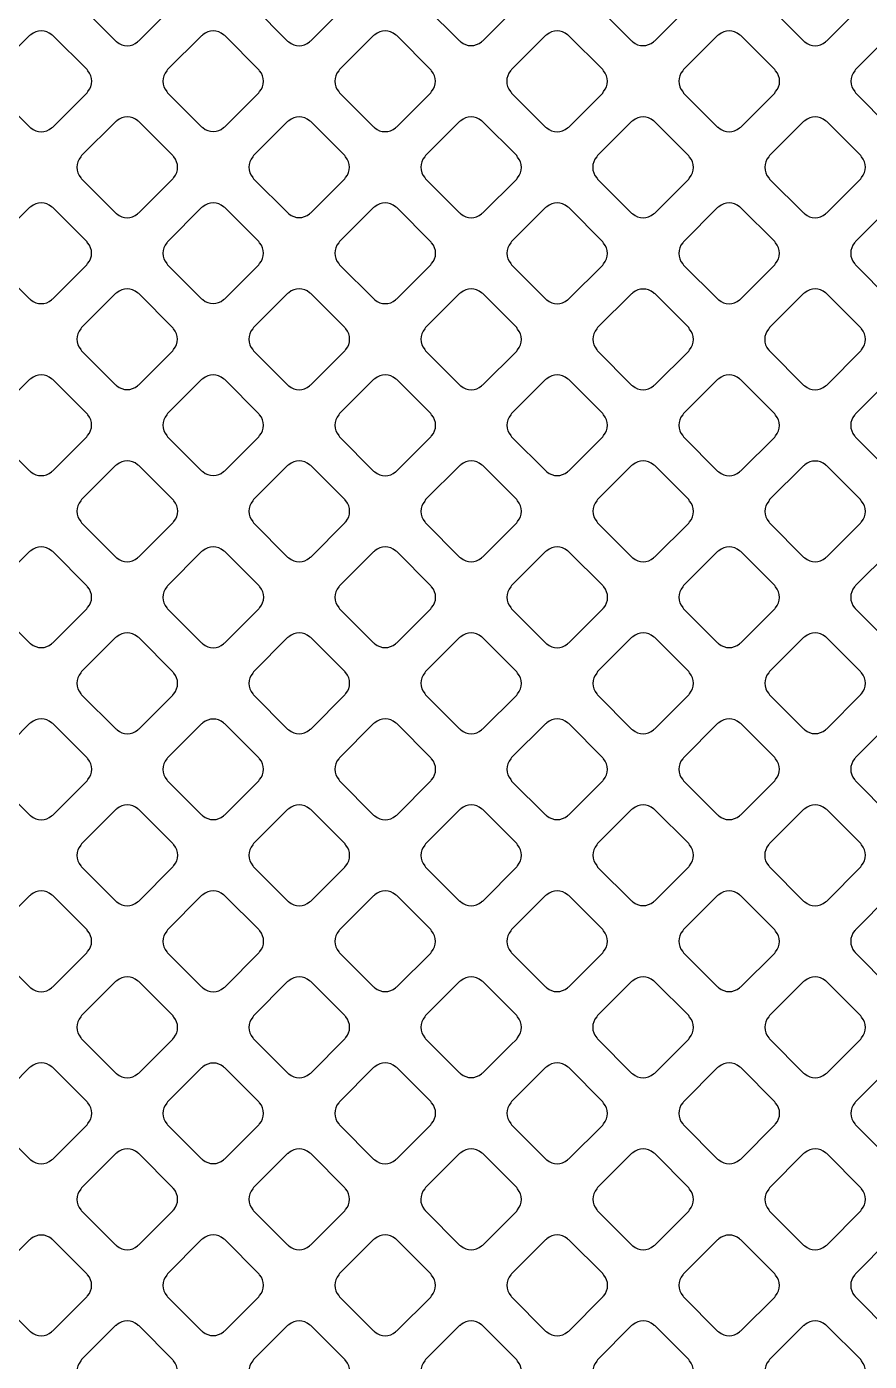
# Model space of a CAD drawing. Header units: millimetres. Extents: x 3440 to 3572, y 2 to 96.
# Drawn here: x 3527.964 to 3529.02, y 64.397 to 66.069 of the extents above; entities that cross this region are included whole.
import ezdxf

# ---------------------------------------------------------------- set-up
doc = ezdxf.new("R2010")
doc.units = ezdxf.units.MM
doc.header["$LTSCALE"] = 23.1
doc.layers.add('gbr-dxf', color=7, linetype='CONTINUOUS')

msp = doc.modelspace()

# ---------------------------------------------------------------- linework, layer by layer
at = {"layer": 'gbr-dxf', "linetype": 'Continuous'}
for points in [[(3528.0318, 66.0959, -0.087314), (3528.0327, 66.0945), (3528.0757, 66.0515, -0.083121), (3528.0771, 66.0506, 0.379731), (3528.103, 66.0506, -0.096265), (3528.1047, 66.0516), (3528.1473, 66.0942, -0.095916), (3528.1482, 66.0959, 0.379731), (3528.1482, 66.1218, -0.087549), (3528.1473, 66.1233), (3528.1045, 66.1661, -0.091913), (3528.103, 66.1671, 0.379731), (3528.077, 66.1671, -0.09572), (3528.0753, 66.1661), (3528.0328, 66.1235, -0.096266), (3528.0318, 66.1219, 0.379731)], [(3528.2473, 66.0958, -0.091581), (3528.2483, 66.0943), (3528.291, 66.0515, -0.08752), (3528.2925, 66.0506, 0.379293), (3528.3184, 66.0506, -0.096119), (3528.3201, 66.0516), (3528.3627, 66.0942, -0.096023), (3528.3636, 66.0959, 0.379289), (3528.3637, 66.1218, -0.087248), (3528.3628, 66.1233), (3528.32, 66.166, -0.09197), (3528.3185, 66.167, 0.379293), (3528.2925, 66.1669, -0.096265), (3528.2909, 66.166), (3528.2907, 66.1658), (3528.2483, 66.1234, -0.096314), (3528.2473, 66.1218, 0.379703)], [(3528.4628, 66.0958, -0.099812), (3528.4638, 66.0941), (3528.5062, 66.0516, -0.095628), (3528.5079, 66.0507, 0.379731), (3528.5338, 66.0507, -0.096265), (3528.5355, 66.0516), (3528.5781, 66.0943, -0.095916), (3528.5791, 66.0959, 0.379731), (3528.5791, 66.1219, -0.096265), (3528.5781, 66.1235), (3528.5354, 66.1662, -0.083056), (3528.534, 66.1671, 0.379731), (3528.508, 66.1671, -0.09572), (3528.5064, 66.1661), (3528.4637, 66.1234, -0.096266), (3528.4628, 66.1218, 0.379731)], [(3528.6783, 66.096, -0.105621), (3528.6793, 66.0942), (3528.7218, 66.0516, -0.099711), (3528.7235, 66.0506, 0.379293), (3528.7495, 66.0507, -0.095956), (3528.7511, 66.0516), (3528.7938, 66.0943, -0.096214), (3528.7947, 66.0959, 0.379672), (3528.7948, 66.1219, -0.107598), (3528.7937, 66.1237), (3528.7512, 66.1663, -0.095602), (3528.7495, 66.1672, 0.379293), (3528.7236, 66.1672, -0.095956), (3528.7219, 66.1662), (3528.6793, 66.1236, -0.096128), (3528.6783, 66.1219, 0.379506)], [(3528.8939, 66.096, -0.089489), (3528.8948, 66.0945), (3528.9377, 66.0515, -0.085481), (3528.9392, 66.0506, 0.379506), (3528.9651, 66.0506, -0.095973), (3528.9668, 66.0516), (3529.0093, 66.0942, -0.096214), (3529.0103, 66.0959, 0.379672), (3529.0103, 66.1218, -0.091581), (3529.0094, 66.1234), (3528.9666, 66.1661, -0.095602), (3528.965, 66.1671, 0.379293), (3528.9391, 66.1671, -0.095956), (3528.9374, 66.1661), (3528.8949, 66.1235, -0.096128), (3528.8939, 66.1219, 0.379155)], [(3527.924, 66.0141, 0.379293), (3527.924, 65.9881, -0.087314), (3527.9249, 65.9866), (3527.9678, 65.9437, -0.083343), (3527.9692, 65.9428, 0.379672), (3527.9952, 65.9428, -0.096117), (3527.9968, 65.9438), (3528.0396, 65.9865, -0.095796), (3528.0406, 65.9882, 0.379214), (3528.0406, 66.0141, -0.091954), (3528.0396, 66.0157), (3527.9969, 66.0584, -0.096314), (3527.9953, 66.0594, 0.379703), (3527.9693, 66.0594, -0.095612), (3527.9677, 66.0584), (3527.925, 66.0157, -0.095796)], [(3528.1396, 65.9881, -0.082787), (3528.1405, 65.9867), (3528.1832, 65.944, -0.095602), (3528.1849, 65.943, 0.379214), (3528.2108, 65.943, -0.096625), (3528.2124, 65.944), (3528.2549, 65.9865, -0.095916), (3528.2559, 65.9881, 0.379289), (3528.2559, 66.0141, -0.092061), (3528.255, 66.0156), (3528.2124, 66.0583, -0.095796), (3528.2107, 66.0592, 0.379293), (3528.1848, 66.0592, -0.096119), (3528.1831, 66.0582), (3528.1406, 66.0157, -0.095819), (3528.1396, 66.0141, 0.379289)], [(3528.355, 65.9881, -0.091558), (3528.356, 65.9865), (3528.3987, 65.9439, -0.087515), (3528.4001, 65.9429, 0.379731), (3528.4261, 65.9429, -0.096265), (3528.4278, 65.9439), (3528.4704, 65.9865, -0.095916), (3528.4713, 65.9882, 0.379731), (3528.4713, 66.0141, -0.087549), (3528.4704, 66.0156), (3528.4277, 66.0583, -0.091913), (3528.4262, 66.0592, 0.379731), (3528.4002, 66.0592, -0.09572), (3528.3986, 66.0583), (3528.356, 66.0157, -0.096266), (3528.355, 66.0141, 0.379731)], [(3528.5704, 65.9882, -0.099645), (3528.5714, 65.9864), (3528.6141, 65.9438, -0.095602), (3528.6157, 65.9428, 0.379293), (3528.6417, 65.9428, -0.095956), (3528.6433, 65.9438), (3528.6859, 65.9864, -0.096111), (3528.6869, 65.9881, 0.379229), (3528.6869, 66.014, -0.095866), (3528.686, 66.0157), (3528.6431, 66.0585, -0.083), (3528.6417, 66.0594, 0.37925), (3528.6157, 66.0594, -0.096625), (3528.6141, 66.0584), (3528.5714, 66.0157, -0.096214), (3528.5705, 66.0141, 0.379672)], [(3528.7861, 65.9882, -0.103621), (3528.7871, 65.9864), (3528.8296, 65.9438, -0.099711), (3528.8314, 65.9428, 0.379293), (3528.8573, 65.9428, -0.095956), (3528.859, 65.9438), (3528.9016, 65.9864, -0.096023), (3528.9026, 65.9881, 0.379672), (3528.9026, 66.014, -0.107475), (3528.9015, 66.0159), (3528.859, 66.0584, -0.095602), (3528.8573, 66.0594, 0.379214), (3528.8314, 66.0594, -0.096625), (3528.8297, 66.0584), (3528.7871, 66.0157, -0.096214), (3528.7861, 66.0141, 0.379672)], [(3529.0017, 65.9881, -0.087748), (3529.0026, 65.9866), (3529.0454, 65.9438, -0.083651), (3529.0468, 65.9429, 0.379229), (3529.0728, 65.9429, -0.095866), (3529.0744, 65.9439), (3529.1171, 65.9865, -0.095585), (3529.118, 65.9882, 0.379324), (3529.118, 66.0141, -0.091581), (3529.1171, 66.0157), (3529.0745, 66.0583, -0.095602), (3529.0728, 66.0593, 0.379293), (3529.0469, 66.0592, -0.096265), (3529.0452, 66.0583), (3529.0027, 66.0157, -0.095916), (3529.0017, 66.0141, 0.379731)], [(3528.0318, 65.8803, -0.087254), (3528.0327, 65.8788), (3528.0756, 65.836, -0.082483), (3528.077, 65.8351, 0.378906), (3528.1029, 65.8351, -0.095506), (3528.1045, 65.8361), (3528.1473, 65.8788, -0.095602), (3528.1483, 65.8805, 0.379293), (3528.1482, 65.9064, -0.091954), (3528.1473, 65.908), (3528.1047, 65.9506, -0.096266), (3528.1031, 65.9515, 0.379731), (3528.0771, 65.9515, -0.09572), (3528.0755, 65.9506), (3528.0328, 65.9079, -0.096023), (3528.0318, 65.9063, 0.379672)], [(3528.2473, 65.8804, -0.087343), (3528.2482, 65.879), (3528.2911, 65.8361, -0.082648), (3528.2925, 65.8352, 0.378943), (3528.3184, 65.8352, -0.095866), (3528.32, 65.8362), (3528.3627, 65.8788, -0.095602), (3528.3637, 65.8805, 0.379293), (3528.3636, 65.9064, -0.087748), (3528.3627, 65.9079), (3528.32, 65.9506, -0.091964), (3528.3185, 65.9515, 0.379731), (3528.2925, 65.9515, -0.096265), (3528.2909, 65.9506), (3528.2483, 65.908, -0.096314), (3528.2473, 65.9064, 0.379703)], [(3528.4628, 65.8804, -0.09572), (3528.4637, 65.8788), (3528.5064, 65.8361, -0.092072), (3528.508, 65.8351, 0.379289), (3528.534, 65.8351, -0.095506), (3528.5356, 65.8361), (3528.5781, 65.8786, -0.095796), (3528.5791, 65.8803, 0.378943), (3528.5791, 65.9062, -0.099971), (3528.5781, 65.9079), (3528.5354, 65.9507, -0.087645), (3528.5339, 65.9516, 0.379293), (3528.5079, 65.9516, -0.095956), (3528.5063, 65.9506), (3528.4637, 65.908, -0.096266), (3528.4628, 65.9064, 0.379731)], [(3528.6783, 65.8803, -0.099645), (3528.6793, 65.8786), (3528.7219, 65.836, -0.095535), (3528.7235, 65.835, 0.379214), (3528.7495, 65.835, -0.095956), (3528.7511, 65.836), (3528.7938, 65.8786, -0.095819), (3528.7947, 65.8803, 0.379289), (3528.7948, 65.9062, -0.095866), (3528.7938, 65.9078), (3528.7509, 65.9507, -0.083), (3528.7495, 65.9516, 0.379293), (3528.7236, 65.9516, -0.096625), (3528.7219, 65.9506), (3528.6793, 65.9079, -0.096121), (3528.6783, 65.9063, 0.379672)], [(3528.8939, 65.8803, -0.099645), (3528.8949, 65.8786), (3528.9374, 65.8361, -0.095602), (3528.939, 65.8351, 0.379293), (3528.965, 65.8351, -0.096265), (3528.9666, 65.8361), (3529.0093, 65.8788, -0.096314), (3529.0103, 65.8805, 0.379672), (3529.0103, 65.9064, -0.096157), (3529.0094, 65.9081), (3528.9669, 65.9506, -0.099849), (3528.9651, 65.9516, 0.379293), (3528.9392, 65.9515, -0.096625), (3528.9375, 65.9506), (3528.8949, 65.9079, -0.096121), (3528.8939, 65.9063, 0.379672)], [(3527.9241, 65.7726, -0.095649), (3527.9251, 65.771), (3527.9677, 65.7284, -0.091913), (3527.9692, 65.7274, 0.379731), (3527.9952, 65.7274, -0.09572), (3527.9969, 65.7284), (3528.0395, 65.771, -0.095602), (3528.0404, 65.7727, 0.378906), (3528.0404, 65.7986, -0.082704), (3528.0396, 65.8), (3527.9967, 65.8428, -0.08752), (3527.9952, 65.8437, 0.378815), (3527.9693, 65.8437, -0.095506), (3527.9677, 65.8428), (3527.9251, 65.8002, -0.095296), (3527.9241, 65.7985, 0.379239)], [(3528.1395, 65.7726, -0.082704), (3528.1403, 65.7712), (3528.1831, 65.7284, -0.095602), (3528.1847, 65.7275, 0.379293), (3528.2107, 65.7275, -0.096265), (3528.2123, 65.7285), (3528.2549, 65.7711, -0.095916), (3528.2559, 65.7727, 0.379731), (3528.2559, 65.7987, -0.096265), (3528.2549, 65.8004), (3528.2125, 65.8428, -0.100335), (3528.2108, 65.8438, 0.379672), (3528.1848, 65.8438, -0.095612), (3528.1832, 65.8429), (3528.1404, 65.8001, -0.095602), (3528.1395, 65.7985, 0.378906)], [(3528.355, 65.7727, -0.087314), (3528.3559, 65.7712), (3528.3989, 65.7283, -0.083056), (3528.4003, 65.7274, 0.379731), (3528.4263, 65.7274, -0.09572), (3528.4279, 65.7284), (3528.4705, 65.771, -0.096266), (3528.4715, 65.7726, 0.379731), (3528.4715, 65.7986, -0.087314), (3528.4706, 65.8001), (3528.4277, 65.8429, -0.091913), (3528.4262, 65.8439, 0.379731), (3528.4002, 65.8439, -0.09572), (3528.3986, 65.8429), (3528.356, 65.8003, -0.096266), (3528.355, 65.7987, 0.379731)], [(3528.5706, 65.7986, 0.379214), (3528.5706, 65.7726, -0.096625), (3528.5716, 65.771), (3528.6143, 65.7283, -0.091913), (3528.6158, 65.7273, 0.379731), (3528.6418, 65.7273, -0.09572), (3528.6434, 65.7283), (3528.6859, 65.7708, -0.096332), (3528.6869, 65.7724, 0.379321), (3528.6869, 65.7984, -0.099643), (3528.6859, 65.8001), (3528.6432, 65.8429, -0.087645), (3528.6417, 65.8438, 0.378815), (3528.6158, 65.8438, -0.095866), (3528.6141, 65.8428), (3528.5715, 65.8002, -0.095602)], [(3528.7861, 65.7725, -0.099713), (3528.7871, 65.7708), (3528.8296, 65.7283, -0.095535), (3528.8312, 65.7273, 0.379293), (3528.8572, 65.7273, -0.096625), (3528.8588, 65.7283), (3528.9014, 65.7709, -0.096111), (3528.9024, 65.7726, 0.379289), (3528.9024, 65.7985, -0.095866), (3528.9015, 65.8002), (3528.8587, 65.8429, -0.083), (3528.8573, 65.8438, 0.379293), (3528.8314, 65.8437, -0.096625), (3528.8297, 65.8428), (3528.7871, 65.8001, -0.096314), (3528.7861, 65.7985, 0.379672)], [(3529.0016, 65.7726, -0.099645), (3529.0026, 65.7709), (3529.0452, 65.7282, -0.095602), (3529.0469, 65.7273, 0.379293), (3529.0728, 65.7273, -0.095956), (3529.0744, 65.7283), (3529.1172, 65.771, -0.096314), (3529.1181, 65.7726, 0.379703), (3529.1182, 65.7986, -0.095612), (3529.1172, 65.8002), (3529.0745, 65.8429, -0.099849), (3529.0728, 65.8439, 0.379293), (3529.0469, 65.8439, -0.09572), (3529.0452, 65.8429), (3529.0026, 65.8002, -0.096214), (3529.0016, 65.7986, 0.379672)], [(3528.0318, 65.6649, -0.095866), (3528.0328, 65.6633), (3528.0754, 65.6206, -0.091364), (3528.077, 65.6197, 0.379214), (3528.1029, 65.6197, -0.096625), (3528.1046, 65.6207), (3528.1471, 65.6633, -0.096121), (3528.1481, 65.6649, 0.379672), (3528.1481, 65.6909, -0.083163), (3528.1473, 65.6923), (3528.1044, 65.7351, -0.087175), (3528.1029, 65.736, 0.379293), (3528.077, 65.736, -0.095956), (3528.0753, 65.7351), (3528.0328, 65.6925, -0.096128), (3528.0318, 65.6909, 0.379289)], [(3528.2472, 65.6649, -0.087248), (3528.2481, 65.6634), (3528.2911, 65.6205, -0.082483), (3528.2925, 65.6196, 0.379293), (3528.3184, 65.6196, -0.095956), (3528.3201, 65.6206), (3528.3628, 65.6633, -0.095916), (3528.3638, 65.6649, 0.379731), (3528.3638, 65.6909, -0.091745), (3528.3628, 65.6925), (3528.3201, 65.7352, -0.096111), (3528.3185, 65.7362, 0.379321), (3528.2925, 65.7362, -0.095506), (3528.2909, 65.7352), (3528.2482, 65.6925, -0.095796), (3528.2472, 65.6908, 0.378815)], [(3528.4629, 65.6909, 0.379293), (3528.4629, 65.6649, -0.091558), (3528.4638, 65.6634), (3528.5066, 65.6205, -0.087638), (3528.5081, 65.6196, 0.379289), (3528.5341, 65.6196, -0.095506), (3528.5357, 65.6206), (3528.5783, 65.6631, -0.095602), (3528.5792, 65.6648, 0.379293), (3528.5792, 65.6907, -0.099964), (3528.5782, 65.6924), (3528.5355, 65.7351, -0.087978), (3528.534, 65.7361, 0.379672), (3528.5081, 65.7361, -0.095612), (3528.5064, 65.7351), (3528.4638, 65.6925, -0.095796)], [(3528.6784, 65.6648, -0.096157), (3528.6794, 65.6632), (3528.722, 65.6205, -0.09197), (3528.7235, 65.6196, 0.379293), (3528.7495, 65.6196, -0.096625), (3528.7511, 65.6206), (3528.7936, 65.6631, -0.096111), (3528.7946, 65.6647, 0.379289), (3528.7946, 65.6907, -0.099643), (3528.7936, 65.6924), (3528.751, 65.735, -0.08752), (3528.7495, 65.7359, 0.379293), (3528.7236, 65.7359, -0.096625), (3528.7219, 65.7349), (3528.6794, 65.6924, -0.096314), (3528.6784, 65.6908, 0.379672)], [(3528.8937, 65.6648, -0.095649), (3528.8947, 65.6632), (3528.9375, 65.6204, -0.091364), (3528.939, 65.6195, 0.379293), (3528.965, 65.6195, -0.096265), (3528.9666, 65.6204), (3529.0093, 65.6632, -0.096111), (3529.0103, 65.6648, 0.379289), (3529.0103, 65.6908, -0.082787), (3529.0095, 65.6922), (3528.9665, 65.7351, -0.08752), (3528.965, 65.736, 0.379293), (3528.9391, 65.736, -0.096119), (3528.9374, 65.7351), (3528.8947, 65.6924, -0.096214), (3528.8938, 65.6907, 0.379703)], [(3527.924, 65.5571, -0.094605), (3527.925, 65.5555), (3527.9677, 65.5128, -0.087175), (3527.9691, 65.5119, 0.379293), (3527.9951, 65.5119, -0.095956), (3527.9967, 65.5129), (3528.0394, 65.5556, -0.096214), (3528.0404, 65.5573, 0.379672), (3528.0405, 65.5832, -0.082792), (3528.0396, 65.5846), (3527.9967, 65.6274, -0.08752), (3527.9952, 65.6284, 0.379293), (3527.9693, 65.6283, -0.09572), (3527.9677, 65.6274), (3527.925, 65.5847, -0.096227), (3527.924, 65.583, 0.379415)], [(3528.1395, 65.5572, -0.09148), (3528.1404, 65.5556), (3528.1831, 65.513, -0.103498), (3528.1849, 65.512, 0.379293), (3528.2108, 65.512, -0.095956), (3528.2124, 65.513), (3528.2549, 65.5555, -0.096214), (3528.2559, 65.5571, 0.379672), (3528.2559, 65.583, -0.087613), (3528.255, 65.5845), (3528.2122, 65.6274, -0.091578), (3528.2106, 65.6283, 0.379293), (3528.1847, 65.6283, -0.095956), (3528.183, 65.6273), (3528.1405, 65.5848, -0.096332), (3528.1395, 65.5831, 0.379289)], [(3528.3551, 65.5571, -0.091685), (3528.356, 65.5555), (3528.3988, 65.5127, -0.087516), (3528.4003, 65.5118, 0.379731), (3528.4263, 65.5118, -0.09572), (3528.4279, 65.5128), (3528.4705, 65.5554, -0.095628), (3528.4715, 65.557, 0.379731), (3528.4715, 65.583, -0.104215), (3528.4705, 65.5848), (3528.4279, 65.6274, -0.091964), (3528.4263, 65.6284, 0.379731), (3528.4004, 65.6284, -0.096265), (3528.3987, 65.6274), (3528.356, 65.5847, -0.095916), (3528.3551, 65.5831, 0.379731)], [(3528.5707, 65.5571, -0.091581), (3528.5716, 65.5556), (3528.6144, 65.5128, -0.086956), (3528.6158, 65.5119, 0.378943), (3528.6418, 65.5119, -0.095866), (3528.6434, 65.5129), (3528.686, 65.5554, -0.095796), (3528.6869, 65.5571, 0.378894), (3528.6869, 65.583, -0.099534), (3528.6859, 65.5847), (3528.6433, 65.6273, -0.086956), (3528.6418, 65.6283, 0.379214), (3528.6159, 65.6282, -0.096625), (3528.6142, 65.6273), (3528.5717, 65.5847, -0.096121), (3528.5707, 65.5831, 0.379672)], [(3528.7861, 65.5571, -0.096157), (3528.7871, 65.5555), (3528.8298, 65.5127, -0.091364), (3528.8314, 65.5118, 0.379214), (3528.8573, 65.5118, -0.096625), (3528.859, 65.5128), (3528.9015, 65.5553, -0.095916), (3528.9024, 65.5569, 0.379289), (3528.9024, 65.5829, -0.099971), (3528.9014, 65.5846), (3528.8587, 65.6273, -0.08752), (3528.8572, 65.6283, 0.379214), (3528.8313, 65.6282, -0.095956), (3528.8296, 65.6273), (3528.7871, 65.5847, -0.096023), (3528.7861, 65.5831, 0.379672)], [(3529.0016, 65.557, -0.095506), (3529.0025, 65.5553), (3529.0452, 65.5127, -0.091205), (3529.0467, 65.5118, 0.379214), (3529.0727, 65.5118, -0.095956), (3529.0743, 65.5128), (3529.117, 65.5555, -0.096023), (3529.118, 65.5571, 0.379672), (3529.118, 65.5831, -0.082876), (3529.1172, 65.5845), (3529.0743, 65.6273, -0.08752), (3529.0728, 65.6282, 0.37925), (3529.0469, 65.6282, -0.096625), (3529.0452, 65.6272), (3529.0026, 65.5846, -0.096332), (3529.0016, 65.5829, 0.379289)], [(3528.0317, 65.4494, -0.094068), (3528.0327, 65.4478), (3528.0755, 65.405, -0.086956), (3528.077, 65.4041, 0.379293), (3528.1029, 65.4041, -0.095956), (3528.1045, 65.4051), (3528.1473, 65.4478, -0.096214), (3528.1483, 65.4494, 0.379672), (3528.1483, 65.4754, -0.082792), (3528.1474, 65.4768), (3528.1044, 65.5198, -0.086956), (3528.1029, 65.5207, 0.379293), (3528.077, 65.5206, -0.095956), (3528.0753, 65.5197), (3528.0327, 65.477, -0.096128), (3528.0317, 65.4753, 0.379506)], [(3528.2473, 65.4494, -0.095506), (3528.2483, 65.4478), (3528.291, 65.405, -0.09197), (3528.2926, 65.4041, 0.378943), (3528.3185, 65.4041, -0.095506), (3528.3202, 65.405), (3528.3628, 65.4477, -0.095535), (3528.3638, 65.4493, 0.379214), (3528.3638, 65.4753, -0.083792), (3528.3629, 65.4767), (3528.32, 65.5196, -0.087638), (3528.3185, 65.5205, 0.379731), (3528.2925, 65.5205, -0.096265), (3528.2909, 65.5195), (3528.2483, 65.477, -0.096111), (3528.2473, 65.4753, 0.379321)], [(3528.4629, 65.4752, 0.379293), (3528.4629, 65.4493, -0.091956), (3528.4638, 65.4477), (3528.5065, 65.405, -0.087516), (3528.508, 65.4041, 0.379289), (3528.534, 65.4041, -0.095866), (3528.5356, 65.4051), (3528.5783, 65.4477, -0.095796), (3528.5792, 65.4494, 0.379293), (3528.5792, 65.4753, -0.104392), (3528.5782, 65.4771), (3528.5357, 65.5196, -0.09246), (3528.5341, 65.5205, 0.379672), (3528.5082, 65.5206, -0.096157), (3528.5066, 65.5196), (3528.4638, 65.4769, -0.095796)], [(3528.6784, 65.4494, -0.091558), (3528.6794, 65.4478), (3528.7222, 65.405, -0.087857), (3528.7236, 65.4041, 0.379672), (3528.7496, 65.4041, -0.096157), (3528.7512, 65.4051), (3528.7938, 65.4476, -0.095602), (3528.7948, 65.4492, 0.378906), (3528.7948, 65.4752, -0.099534), (3528.7938, 65.4769), (3528.751, 65.5196, -0.086956), (3528.7495, 65.5206, 0.379293), (3528.7236, 65.5205, -0.095956), (3528.7219, 65.5196), (3528.6794, 65.477, -0.096266), (3528.6784, 65.4754, 0.379731)], [(3528.8939, 65.4493, -0.095506), (3528.8949, 65.4477), (3528.9375, 65.405, -0.09197), (3528.9391, 65.4041, 0.379293), (3528.965, 65.4041, -0.09572), (3528.9666, 65.4051), (3529.0091, 65.4476, -0.096214), (3529.0101, 65.4492, 0.379703), (3529.0101, 65.4752, -0.100154), (3529.0091, 65.4769), (3528.9665, 65.5195, -0.087645), (3528.965, 65.5204, 0.379293), (3528.9391, 65.5204, -0.095956), (3528.9374, 65.5194), (3528.8949, 65.4769, -0.096332), (3528.8939, 65.4752, 0.379289)], [(3527.924, 65.3417, -0.087248), (3527.9249, 65.3402), (3527.9679, 65.2972, -0.082483), (3527.9693, 65.2964, 0.379293), (3527.9952, 65.2964, -0.095956), (3527.9969, 65.2974), (3528.0394, 65.34, -0.096332), (3528.0404, 65.3416, 0.379289), (3528.0404, 65.3676, -0.087248), (3528.0395, 65.369), (3527.9967, 65.4119, -0.091364), (3527.9951, 65.4128, 0.379293), (3527.9692, 65.4128, -0.095956), (3527.9675, 65.4118), (3527.925, 65.3693, -0.096332), (3527.924, 65.3676, 0.379289)], [(3528.1395, 65.3415, -0.087343), (3528.1404, 65.3401), (3528.1831, 65.2973, -0.099711), (3528.1849, 65.2963, 0.379293), (3528.2108, 65.2963, -0.095956), (3528.2124, 65.2973), (3528.2551, 65.3399, -0.096214), (3528.256, 65.3416, 0.379672), (3528.2561, 65.3675, -0.087343), (3528.2552, 65.369), (3528.2123, 65.4119, -0.091364), (3528.2107, 65.4128, 0.379293), (3528.1848, 65.4128, -0.095956), (3528.1831, 65.4118), (3528.1405, 65.3691, -0.096214), (3528.1395, 65.3675, 0.379672)], [(3528.3551, 65.3416, -0.095866), (3528.3561, 65.3399), (3528.3987, 65.2973, -0.09197), (3528.4003, 65.2964, 0.379293), (3528.4262, 65.2964, -0.096625), (3528.4279, 65.2974), (3528.4705, 65.34, -0.095916), (3528.4715, 65.3416, 0.379731), (3528.4715, 65.3676, -0.083235), (3528.4706, 65.369), (3528.4278, 65.4118, -0.088202), (3528.4263, 65.4127, 0.379289), (3528.4003, 65.4127, -0.095866), (3528.3987, 65.4117), (3528.3561, 65.3691, -0.095796), (3528.3551, 65.3675, 0.378906)], [(3528.5706, 65.3416, -0.09572), (3528.5716, 65.34), (3528.6143, 65.2973, -0.091437), (3528.6158, 65.2963, 0.379731), (3528.6418, 65.2963, -0.096265), (3528.6435, 65.2973), (3528.6861, 65.3399, -0.095916), (3528.6871, 65.3415, 0.379731), (3528.6871, 65.3675, -0.100266), (3528.6861, 65.3692), (3528.6436, 65.4117, -0.103868), (3528.6418, 65.4128, 0.379731), (3528.6158, 65.4128, -0.095756), (3528.6142, 65.4118), (3528.5716, 65.3692, -0.096266), (3528.5706, 65.3676, 0.379731)], [(3528.7862, 65.3675, 0.379293), (3528.7862, 65.3416, -0.091954), (3528.7872, 65.34), (3528.8299, 65.2973, -0.087638), (3528.8313, 65.2964, 0.379289), (3528.8573, 65.2964, -0.095506), (3528.8589, 65.2974), (3528.9015, 65.3399, -0.095602), (3528.9024, 65.3415, 0.379293), (3528.9024, 65.3675, -0.099964), (3528.9014, 65.3692), (3528.8588, 65.4118, -0.087638), (3528.8574, 65.4127, 0.379289), (3528.8314, 65.4127, -0.095506), (3528.8298, 65.4118), (3528.7872, 65.3692, -0.095602)], [(3529.0016, 65.3415, -0.091745), (3529.0025, 65.34), (3529.0452, 65.2973, -0.087638), (3529.0467, 65.2964, 0.379731), (3529.0727, 65.2964, -0.096265), (3529.0743, 65.2974), (3529.1169, 65.34, -0.095916), (3529.1179, 65.3416, 0.379731), (3529.1179, 65.3676, -0.087748), (3529.117, 65.3691), (3529.0743, 65.4117, -0.091964), (3529.0727, 65.4127, 0.379731), (3529.0468, 65.4127, -0.096265), (3529.0451, 65.4117), (3529.0026, 65.3692, -0.095916), (3529.0016, 65.3675, 0.379731)], [(3528.0318, 65.2338, -0.082704), (3528.0326, 65.2325), (3528.0755, 65.1896, -0.095535), (3528.0772, 65.1886, 0.379214), (3528.1031, 65.1886, -0.095956), (3528.1048, 65.1896), (3528.1472, 65.2321, -0.096266), (3528.1482, 65.2338, 0.379289), (3528.1482, 65.2597, -0.091476), (3528.1473, 65.2613), (3528.1045, 65.304, -0.095602), (3528.1029, 65.305, 0.379214), (3528.077, 65.305, -0.096625), (3528.0753, 65.304), (3528.0328, 65.2614, -0.095916), (3528.0318, 65.2598, 0.379289)], [(3528.2473, 65.2597, 0.37925), (3528.2473, 65.2337, -0.092348), (3528.2483, 65.2322), (3528.291, 65.1895, -0.087638), (3528.2925, 65.1886, 0.379731), (3528.3184, 65.1886, -0.096265), (3528.3201, 65.1895), (3528.3628, 65.2323, -0.096314), (3528.3638, 65.2339, 0.379703), (3528.3638, 65.2599, -0.082792), (3528.3629, 65.2612), (3528.3201, 65.3041, -0.0873), (3528.3186, 65.305, 0.379148), (3528.2927, 65.305, -0.096157), (3528.291, 65.304), (3528.2483, 65.2613, -0.095796)], [(3528.4629, 65.2339, -0.100032), (3528.4639, 65.2322), (3528.5065, 65.1896, -0.095916), (3528.5081, 65.1886, 0.379731), (3528.5341, 65.1886, -0.096265), (3528.5357, 65.1896), (3528.5782, 65.2321, -0.095916), (3528.5792, 65.2337, 0.379731), (3528.5792, 65.2597, -0.096265), (3528.5782, 65.2613), (3528.5354, 65.3041, -0.083076), (3528.534, 65.305, 0.379731), (3528.508, 65.305, -0.09572), (3528.5064, 65.304), (3528.4639, 65.2615, -0.096266), (3528.4629, 65.2599, 0.379731)], [(3528.6784, 65.2338, -0.091558), (3528.6794, 65.2322), (3528.722, 65.1895, -0.087516), (3528.7235, 65.1886, 0.379731), (3528.7495, 65.1886, -0.09572), (3528.7511, 65.1896), (3528.7938, 65.2322, -0.095628), (3528.7947, 65.2338, 0.379731), (3528.7947, 65.2598, -0.104215), (3528.7937, 65.2616), (3528.7512, 65.3041, -0.091964), (3528.7497, 65.305, 0.379731), (3528.7237, 65.305, -0.096265), (3528.7221, 65.304), (3528.6794, 65.2614, -0.096266), (3528.6784, 65.2597, 0.379731)], [(3528.8939, 65.2339, -0.091685), (3528.8949, 65.2323), (3528.9376, 65.1896, -0.086956), (3528.939, 65.1887, 0.379731), (3528.965, 65.1887, -0.096265), (3528.9666, 65.1897), (3529.0091, 65.2322, -0.095916), (3529.0101, 65.2338, 0.379731), (3529.0101, 65.2598, -0.100266), (3529.0091, 65.2615), (3528.9665, 65.3041, -0.087638), (3528.9651, 65.305, 0.379731), (3528.9391, 65.305, -0.096265), (3528.9374, 65.304), (3528.8949, 65.2615, -0.095916), (3528.8939, 65.2599, 0.379731)], [(3527.924, 65.1261, -0.087254), (3527.9249, 65.1246), (3527.9679, 65.0816, -0.083), (3527.9693, 65.0807, 0.379293), (3527.9952, 65.0807, -0.096119), (3527.9969, 65.0817), (3528.0396, 65.1244, -0.096214), (3528.0406, 65.1261, 0.379703), (3528.0406, 65.152, -0.09185), (3528.0396, 65.1536), (3527.9969, 65.1963, -0.095895), (3527.9952, 65.1973, 0.379293), (3527.9693, 65.1973, -0.096265), (3527.9676, 65.1963), (3527.925, 65.1536, -0.096314), (3527.924, 65.152, 0.379672)], [(3528.1396, 65.126, -0.082225), (3528.1405, 65.1246), (3528.1832, 65.0819, -0.095535), (3528.1849, 65.0809, 0.379293), (3528.2108, 65.0809, -0.096625), (3528.2124, 65.0819), (3528.2549, 65.1244, -0.096111), (3528.2559, 65.1261, 0.379289), (3528.2559, 65.152, -0.091476), (3528.255, 65.1536), (3528.2124, 65.1962, -0.095796), (3528.2107, 65.1972, 0.379293), (3528.1848, 65.1971, -0.096625), (3528.1831, 65.1962), (3528.1406, 65.1536, -0.096111), (3528.1396, 65.152, 0.379289)], [(3528.355, 65.152, 0.379293), (3528.3551, 65.1261, -0.095956), (3528.356, 65.1244), (3528.3987, 65.0817, -0.092406), (3528.4003, 65.0808, 0.379672), (3528.4263, 65.0807, -0.095612), (3528.4279, 65.0817), (3528.4706, 65.1244, -0.095602), (3528.4715, 65.126, 0.379293), (3528.4715, 65.152, -0.095956), (3528.4705, 65.1536), (3528.4277, 65.1964, -0.08348), (3528.4263, 65.1973, 0.379672), (3528.4004, 65.1973, -0.095612), (3528.3987, 65.1964), (3528.356, 65.1536, -0.095602)], [(3528.5707, 65.1261, -0.100032), (3528.5717, 65.1243), (3528.6142, 65.0819, -0.096266), (3528.6158, 65.0809, 0.379731), (3528.6418, 65.0809, -0.09572), (3528.6434, 65.0819), (3528.6859, 65.1244, -0.096266), (3528.6869, 65.126, 0.379731), (3528.6869, 65.152, -0.096225), (3528.6859, 65.1536), (3528.6432, 65.1963, -0.083076), (3528.6418, 65.1972, 0.379731), (3528.6159, 65.1972, -0.09572), (3528.6142, 65.1962), (3528.5717, 65.1537, -0.096266), (3528.5707, 65.152, 0.379731)], [(3528.7861, 65.152, 0.379293), (3528.7861, 65.1261, -0.091956), (3528.787, 65.1245), (3528.8297, 65.0818, -0.087516), (3528.8312, 65.0809, 0.379289), (3528.8572, 65.0809, -0.095866), (3528.8588, 65.0818), (3528.9015, 65.1245, -0.095796), (3528.9024, 65.1262, 0.379293), (3528.9024, 65.1521, -0.104392), (3528.9014, 65.1539), (3528.8589, 65.1964, -0.092342), (3528.8574, 65.1973, 0.379506), (3528.8314, 65.1973, -0.098229), (3528.8297, 65.1963), (3528.7871, 65.1536, -0.095796)], [(3529.0016, 65.1521, 0.379293), (3529.0016, 65.1262, -0.087748), (3529.0025, 65.1247), (3529.0454, 65.0817, -0.083056), (3529.0468, 65.0809, 0.379731), (3529.0728, 65.0809, -0.09572), (3529.0744, 65.0818), (3529.117, 65.1244, -0.096214), (3529.118, 65.1261, 0.379672), (3529.118, 65.152, -0.087343), (3529.1171, 65.1535), (3529.0743, 65.1964, -0.091703), (3529.0727, 65.1973, 0.379287), (3529.0468, 65.1973, -0.095612), (3529.0451, 65.1963), (3529.0025, 65.1537, -0.095602)], [(3528.0318, 65.0442, 0.379293), (3528.0318, 65.0182, -0.087784), (3528.0327, 65.0167), (3528.0755, 64.9739, -0.083134), (3528.0769, 64.973, 0.379731), (3528.1029, 64.973, -0.096265), (3528.1045, 64.974), (3528.1473, 65.0167, -0.096314), (3528.1483, 65.0184, 0.379672), (3528.1483, 65.0443, -0.09185), (3528.1473, 65.0459), (3528.1047, 65.0885, -0.095585), (3528.1031, 65.0895, 0.379287), (3528.0771, 65.0895, -0.096157), (3528.0755, 65.0885), (3528.0328, 65.0458, -0.095796)], [(3528.2473, 65.0183, -0.087314), (3528.2483, 65.0169), (3528.2912, 64.9739, -0.08267), (3528.2926, 64.973, 0.379731), (3528.3186, 64.973, -0.096265), (3528.3202, 64.974), (3528.3628, 65.0166, -0.095916), (3528.3638, 65.0183, 0.379731), (3528.3638, 65.0442, -0.087748), (3528.3629, 65.0457), (3528.32, 65.0885, -0.091913), (3528.3185, 65.0895, 0.379731), (3528.2925, 65.0895, -0.09572), (3528.2909, 65.0885), (3528.2483, 65.0459, -0.096266), (3528.2473, 65.0443, 0.379731)], [(3528.4629, 65.0442, 0.379293), (3528.4629, 65.0182, -0.095956), (3528.4639, 65.0166), (3528.5064, 64.974, -0.092072), (3528.508, 64.9731, 0.379289), (3528.534, 64.9731, -0.095506), (3528.5356, 64.974), (3528.5783, 65.0167, -0.095602), (3528.5792, 65.0183, 0.379293), (3528.5792, 65.0443, -0.095956), (3528.5782, 65.0459), (3528.5355, 65.0886, -0.083134), (3528.5341, 65.0895, 0.379289), (3528.5082, 65.0895, -0.095506), (3528.5066, 65.0885), (3528.4638, 65.0458, -0.095602)], [(3528.6784, 65.0184, -0.100266), (3528.6794, 65.0166), (3528.7219, 64.9742, -0.095916), (3528.7235, 64.9732, 0.379731), (3528.7495, 64.9732, -0.096265), (3528.7511, 64.9742), (3528.7797, 65.0027), (3528.7936, 65.0167, -0.096266), (3528.7946, 65.0183, 0.379731), (3528.7946, 65.0443, -0.09572), (3528.7936, 65.0459), (3528.7509, 65.0886, -0.083056), (3528.7495, 65.0895, 0.379731), (3528.7236, 65.0895, -0.09572), (3528.7219, 65.0885), (3528.6794, 65.046, -0.095916), (3528.6784, 65.0443, 0.379731)], [(3528.8937, 65.0184, -0.08701), (3528.8947, 65.0169), (3528.9376, 64.9739, -0.082483), (3528.939, 64.973, 0.378943), (3528.965, 64.973, -0.095866), (3528.9666, 64.974), (3529.0094, 65.0168, -0.095796), (3529.0103, 65.0184, 0.379293), (3529.0103, 65.0444, -0.092348), (3529.0094, 65.0459), (3528.9667, 65.0886, -0.095916), (3528.965, 65.0896, 0.379731), (3528.9391, 65.0896, -0.095756), (3528.9374, 65.0886), (3528.8947, 65.046, -0.096332), (3528.8938, 65.0443, 0.379321)], [(3527.9241, 64.9365, 0.37925), (3527.9241, 64.9105, -0.096625), (3527.9251, 64.9089), (3527.9677, 64.8663, -0.091964), (3527.9692, 64.8653, 0.379731), (3527.9952, 64.8653, -0.096265), (3527.9969, 64.8663), (3528.0395, 64.9089, -0.095916), (3528.0404, 64.9106, 0.379289), (3528.0404, 64.9365, -0.082704), (3528.0396, 64.9379), (3527.9967, 64.9808, -0.0873), (3527.9952, 64.9817, 0.379196), (3527.9693, 64.9817, -0.096157), (3527.9677, 64.9807), (3527.9251, 64.9381, -0.095796)], [(3528.1395, 64.9364, 0.379293), (3528.1395, 64.9105, -0.083235), (3528.1404, 64.9091), (3528.1832, 64.8663, -0.096314), (3528.1848, 64.8653, 0.379672), (3528.2108, 64.8653, -0.096157), (3528.2124, 64.8662), (3528.2551, 64.9089, -0.095796), (3528.2561, 64.9106, 0.379293), (3528.256, 64.9365, -0.096625), (3528.2551, 64.9382), (3528.2125, 64.9807, -0.100698), (3528.2108, 64.9818, 0.379703), (3528.1848, 64.9818, -0.095649), (3528.1832, 64.9808), (3528.1404, 64.9381, -0.095602)], [(3528.3552, 64.9105, -0.091558), (3528.3561, 64.909), (3528.3988, 64.8663, -0.087516), (3528.4003, 64.8654, 0.379731), (3528.4263, 64.8654, -0.09572), (3528.4279, 64.8663), (3528.4704, 64.9088, -0.096266), (3528.4714, 64.9105, 0.379731), (3528.4714, 64.9365, -0.100032), (3528.4704, 64.9382), (3528.4278, 64.9808, -0.087516), (3528.4263, 64.9817, 0.379731), (3528.4004, 64.9817, -0.09572), (3528.3987, 64.9807), (3528.3562, 64.9381, -0.096266), (3528.3552, 64.9365, 0.379731)], [(3528.5706, 64.9105, -0.096265), (3528.5716, 64.9089), (3528.6141, 64.8663, -0.091964), (3528.6157, 64.8654, 0.379731), (3528.6417, 64.8654, -0.096265), (3528.6433, 64.8663), (3528.6859, 64.909, -0.095916), (3528.6869, 64.9106, 0.379731), (3528.6869, 64.9366, -0.096265), (3528.6859, 64.9382), (3528.6432, 64.9809, -0.083134), (3528.6418, 64.9818, 0.379731), (3528.6159, 64.9818, -0.096265), (3528.6142, 64.9808), (3528.5716, 64.9382, -0.095916), (3528.5706, 64.9365, 0.379731)], [(3528.7861, 64.9107, -0.099643), (3528.7871, 64.909), (3528.8297, 64.8663, -0.095602), (3528.8314, 64.8654, 0.379214), (3528.8573, 64.8654, -0.096625), (3528.859, 64.8664), (3528.9015, 64.9088, -0.096023), (3528.9024, 64.9105, 0.379672), (3528.9024, 64.9364, -0.096157), (3528.9015, 64.9381), (3528.8586, 64.9809, -0.082483), (3528.8572, 64.9818, 0.379214), (3528.8313, 64.9818, -0.096625), (3528.8296, 64.9808), (3528.8156, 64.9668), (3528.7871, 64.9383, -0.096266), (3528.7861, 64.9366, 0.379289)], [(3529.0016, 64.9105, -0.087314), (3529.0025, 64.909), (3529.0454, 64.8661, -0.083056), (3529.0468, 64.8652, 0.379731), (3529.0728, 64.8652, -0.09572), (3529.0744, 64.8662), (3529.1172, 64.9089, -0.095916), (3529.1181, 64.9106, 0.379731), (3529.1181, 64.9365, -0.091745), (3529.1172, 64.9381), (3529.0745, 64.9808, -0.095916), (3529.0729, 64.9818, 0.379731), (3529.0469, 64.9818, -0.096265), (3529.0452, 64.9808), (3529.0026, 64.9381, -0.096266), (3529.0016, 64.9365, 0.379731)], [(3528.0318, 64.8288, 0.379293), (3528.0318, 64.8028, -0.095956), (3528.0328, 64.8012), (3528.0755, 64.7585, -0.092406), (3528.0771, 64.7575, 0.379672), (3528.103, 64.7575, -0.095612), (3528.1047, 64.7585), (3528.1473, 64.8011, -0.095796), (3528.1483, 64.8028, 0.379293), (3528.1482, 64.8287, -0.082756), (3528.1474, 64.8301), (3528.1044, 64.873, -0.087978), (3528.103, 64.874, 0.379672), (3528.077, 64.874, -0.095612), (3528.0754, 64.873), (3528.0328, 64.8304, -0.095602)], [(3528.2473, 64.8286, 0.379214), (3528.2473, 64.8027, -0.087784), (3528.2483, 64.8012), (3528.2911, 64.7584, -0.083134), (3528.2925, 64.7575, 0.379289), (3528.3184, 64.7575, -0.095506), (3528.32, 64.7585), (3528.3628, 64.8013, -0.095535), (3528.3638, 64.8029, 0.379214), (3528.3638, 64.8288, -0.09253), (3528.3628, 64.8304), (3528.3202, 64.873, -0.096558), (3528.3186, 64.874, 0.379289), (3528.2927, 64.874, -0.095866), (3528.291, 64.873), (3528.2483, 64.8303, -0.095602)], [(3528.4629, 64.8028, -0.091685), (3528.4638, 64.8013), (3528.5065, 64.7586, -0.086956), (3528.508, 64.7577, 0.379731), (3528.534, 64.7577, -0.096265), (3528.5356, 64.7587), (3528.5704, 64.7934), (3528.5781, 64.8011, -0.095916), (3528.5791, 64.8028, 0.379731), (3528.5791, 64.8288, -0.100032), (3528.5781, 64.8305), (3528.5355, 64.8731, -0.087516), (3528.534, 64.874, 0.379731), (3528.508, 64.874, -0.09572), (3528.5064, 64.873), (3528.4639, 64.8305, -0.095916), (3528.4629, 64.8288, 0.379731)], [(3528.6783, 64.8288, 0.379293), (3528.6783, 64.8028, -0.095956), (3528.6793, 64.8012), (3528.722, 64.7585, -0.091913), (3528.7235, 64.7575, 0.379731), (3528.7495, 64.7575, -0.09572), (3528.7511, 64.7585), (3528.7938, 64.8011, -0.096214), (3528.7947, 64.8028, 0.379672), (3528.7948, 64.8287, -0.095612), (3528.7938, 64.8304), (3528.7509, 64.8733, -0.082834), (3528.7495, 64.8741, 0.379287), (3528.7236, 64.8741, -0.095612), (3528.722, 64.8732), (3528.6792, 64.8304, -0.095602)], [(3528.8939, 64.8028, -0.09572), (3528.8949, 64.8012), (3528.9376, 64.7585, -0.091913), (3528.9391, 64.7575, 0.379731), (3528.9651, 64.7575, -0.095865), (3528.9667, 64.7585), (3529.0094, 64.8011, -0.095628), (3529.0103, 64.8027, 0.379731), (3529.0103, 64.8287, -0.083235), (3529.0094, 64.8301), (3528.9665, 64.873, -0.087639), (3528.965, 64.874, 0.379731), (3528.9391, 64.874, -0.09572), (3528.9374, 64.873), (3528.8949, 64.8304, -0.096266), (3528.8939, 64.8288, 0.379731)], [(3527.924, 64.7209, 0.379293), (3527.924, 64.695, -0.091954), (3527.9249, 64.6934), (3527.9678, 64.6506, -0.087857), (3527.9692, 64.6497, 0.379672), (3527.9952, 64.6497, -0.096157), (3527.9968, 64.6507), (3528.0396, 64.6934, -0.095602), (3528.0406, 64.6951, 0.379214), (3528.0406, 64.721, -0.083317), (3528.0397, 64.7224), (3527.9967, 64.7653, -0.087978), (3527.9953, 64.7663, 0.379672), (3527.9693, 64.7663, -0.095612), (3527.9677, 64.7653), (3527.925, 64.7226, -0.095602)], [(3528.1396, 64.695, -0.091581), (3528.1405, 64.6934), (3528.1831, 64.6509, -0.103498), (3528.1849, 64.6499, 0.379293), (3528.2108, 64.6499, -0.095956), (3528.2124, 64.6509), (3528.2549, 64.6934, -0.096266), (3528.2559, 64.695, 0.379731), (3528.2559, 64.721, -0.087314), (3528.255, 64.7225), (3528.2123, 64.7652, -0.092072), (3528.2108, 64.7661, 0.379289), (3528.1848, 64.7661, -0.095506), (3528.1832, 64.7652), (3528.1406, 64.7226, -0.095935), (3528.1396, 64.7209, 0.379287)], [(3528.355, 64.695, -0.087748), (3528.356, 64.6935), (3528.3988, 64.6507, -0.083134), (3528.4001, 64.6498, 0.379731), (3528.4261, 64.6498, -0.096265), (3528.4278, 64.6508), (3528.4658, 64.6888), (3528.4705, 64.6935, -0.096266), (3528.4715, 64.6952, 0.379731), (3528.4715, 64.7211, -0.091558), (3528.4705, 64.7227), (3528.4279, 64.7653, -0.096266), (3528.4263, 64.7663, 0.379731), (3528.4003, 64.7663, -0.09572), (3528.3987, 64.7653), (3528.356, 64.7226, -0.095916), (3528.355, 64.721, 0.379731)], [(3528.5706, 64.6952, -0.091085), (3528.5715, 64.6936), (3528.6144, 64.6507, -0.086956), (3528.6158, 64.6498, 0.379293), (3528.6418, 64.6499, -0.096265), (3528.6434, 64.6508), (3528.6859, 64.6933, -0.096332), (3528.6869, 64.695, 0.379321), (3528.6869, 64.7209, -0.099603), (3528.6859, 64.7226), (3528.6432, 64.7654, -0.086956), (3528.6417, 64.7663, 0.379293), (3528.6157, 64.7663, -0.09572), (3528.6141, 64.7653), (3528.6063, 64.7575), (3528.5716, 64.7228, -0.096332), (3528.5706, 64.7211, 0.379321)], [(3528.7861, 64.721, 0.379293), (3528.7861, 64.695, -0.095956), (3528.7871, 64.6934), (3528.8298, 64.6507, -0.092406), (3528.8313, 64.6497, 0.379672), (3528.8573, 64.6497, -0.095612), (3528.8589, 64.6507), (3528.9016, 64.6934, -0.095602), (3528.9026, 64.695, 0.379293), (3528.9026, 64.7209, -0.095956), (3528.9016, 64.7226), (3528.8588, 64.7654, -0.08348), (3528.8574, 64.7663, 0.379672), (3528.8314, 64.7663, -0.095612), (3528.8298, 64.7653), (3528.7871, 64.7226, -0.095602)], [(3529.0017, 64.695, -0.096265), (3529.0027, 64.6934), (3529.0453, 64.6508, -0.091913), (3529.0468, 64.6498, 0.379731), (3529.0728, 64.6498, -0.09572), (3529.0744, 64.6508), (3529.117, 64.6934, -0.096266), (3529.118, 64.695, 0.379731), (3529.118, 64.721, -0.082756), (3529.1171, 64.7224), (3529.0743, 64.7652, -0.087515), (3529.0729, 64.7661, 0.379731), (3529.0469, 64.7661, -0.096265), (3529.0452, 64.7652), (3529.0027, 64.7226, -0.095916), (3529.0017, 64.721, 0.379731)], [(3528.0318, 64.5872, -0.087343), (3528.0327, 64.5857), (3528.0753, 64.5431, -0.099711), (3528.077, 64.5421, 0.379293), (3528.103, 64.5421, -0.095956), (3528.1046, 64.5431), (3528.1472, 64.5857, -0.096266), (3528.1482, 64.5873, 0.379731), (3528.1482, 64.6133, -0.087314), (3528.1473, 64.6148), (3528.1046, 64.6575, -0.092072), (3528.1031, 64.6584, 0.379289), (3528.0771, 64.6584, -0.095506), (3528.0755, 64.6575), (3528.0327, 64.6147, -0.095935), (3528.0318, 64.6131, 0.379287)], [(3528.2473, 64.5873, -0.096265), (3528.2483, 64.5857), (3528.2909, 64.5431, -0.09246), (3528.2925, 64.5421, 0.379612), (3528.3184, 64.5421, -0.096157), (3528.32, 64.5431), (3528.3627, 64.5857, -0.095585), (3528.3637, 64.5874, 0.379324), (3528.3637, 64.6133, -0.082792), (3528.3628, 64.6147), (3528.3199, 64.6575, -0.086956), (3528.3185, 64.6585, 0.379293), (3528.2925, 64.6584, -0.096265), (3528.2909, 64.6575), (3528.2483, 64.6149, -0.095916), (3528.2473, 64.6133, 0.379731)], [(3528.4627, 64.5873, -0.091476), (3528.4637, 64.5858), (3528.5065, 64.5429, -0.08752), (3528.508, 64.542, 0.379293), (3528.534, 64.542, -0.096625), (3528.5356, 64.543), (3528.5782, 64.5856, -0.096023), (3528.5792, 64.5873, 0.379672), (3528.5792, 64.6132, -0.104099), (3528.5782, 64.615), (3528.5356, 64.6577, -0.091364), (3528.534, 64.6586, 0.379214), (3528.5081, 64.6586, -0.096625), (3528.5064, 64.6576), (3528.5017, 64.6529), (3528.4637, 64.6149, -0.096128), (3528.4628, 64.6133, 0.379289)], [(3528.6784, 64.5873, -0.091558), (3528.6794, 64.5858), (3528.7222, 64.5429, -0.087516), (3528.7236, 64.542, 0.379731), (3528.7496, 64.542, -0.095865), (3528.7513, 64.543), (3528.7938, 64.5855, -0.095628), (3528.7947, 64.5871, 0.379731), (3528.7947, 64.6131, -0.099825), (3528.7937, 64.6148), (3528.751, 64.6575, -0.087516), (3528.7495, 64.6585, 0.379731), (3528.7236, 64.6585, -0.09572), (3528.7219, 64.6575), (3528.6794, 64.6149, -0.096266), (3528.6784, 64.6133, 0.379731)], [(3528.8939, 64.5872, -0.09185), (3528.8948, 64.5856), (3528.9375, 64.5429, -0.088202), (3528.939, 64.542, 0.379672), (3528.965, 64.542, -0.096157), (3528.9666, 64.543), (3529.0094, 64.5857, -0.095602), (3529.0103, 64.5874, 0.379293), (3529.0103, 64.6133, -0.083235), (3529.0094, 64.6147), (3528.9666, 64.6575, -0.087638), (3528.9652, 64.6584, 0.379289), (3528.9392, 64.6585, -0.095506), (3528.9376, 64.6575), (3528.8949, 64.6148, -0.098), (3528.8939, 64.6131, 0.379506)], [(3527.9241, 64.4795, -0.087254), (3527.925, 64.478), (3527.9679, 64.4352, -0.083), (3527.9693, 64.4343, 0.379293), (3527.9952, 64.4343, -0.096119), (3527.9969, 64.4353), (3528.0395, 64.4779, -0.095628), (3528.0404, 64.4795, 0.379731), (3528.0404, 64.5055, -0.087748), (3528.0395, 64.507), (3527.9968, 64.5497, -0.092233), (3527.9953, 64.5506, 0.379321), (3527.9693, 64.5506, -0.095506), (3527.9677, 64.5497), (3527.9251, 64.5071, -0.095935), (3527.9241, 64.5054, 0.379148)], [(3528.1395, 64.5054, 0.379293), (3528.1395, 64.4794, -0.087314), (3528.1404, 64.478), (3528.183, 64.4354, -0.100115), (3528.1847, 64.4344, 0.379672), (3528.2107, 64.4344, -0.096157), (3528.2123, 64.4353), (3528.255, 64.478, -0.095796), (3528.2559, 64.4796, 0.379293), (3528.2559, 64.5056, -0.087748), (3528.255, 64.5071), (3528.2123, 64.5498, -0.092072), (3528.2108, 64.5507, 0.379289), (3528.1848, 64.5507, -0.095506), (3528.1832, 64.5498), (3528.1404, 64.507, -0.095824)], [(3528.355, 64.4796, -0.099534), (3528.356, 64.4779), (3528.3987, 64.4353, -0.095935), (3528.4003, 64.4343, 0.379287), (3528.4263, 64.4343, -0.095612), (3528.4279, 64.4353), (3528.4704, 64.4778, -0.095796), (3528.4714, 64.4795, 0.379293), (3528.4714, 64.5054, -0.09572), (3528.4704, 64.5071), (3528.4276, 64.5499, -0.083056), (3528.4262, 64.5508, 0.379731), (3528.4002, 64.5508, -0.09572), (3528.3986, 64.5498), (3528.356, 64.5072, -0.096332), (3528.3551, 64.5056, 0.379289)], [(3528.5706, 64.4795, -0.095866), (3528.5716, 64.4779), (3528.6143, 64.4352, -0.091737), (3528.6159, 64.4342, 0.379276), (3528.6418, 64.4342, -0.095756), (3528.6434, 64.4352), (3528.6861, 64.4779, -0.095602), (3528.6871, 64.4795, 0.379293), (3528.6871, 64.5054, -0.100266), (3528.6861, 64.5072), (3528.6436, 64.5497, -0.104063), (3528.6418, 64.5507, 0.379731), (3528.6158, 64.5507, -0.09572), (3528.6142, 64.5497), (3528.5716, 64.5071, -0.096111), (3528.5706, 64.5055, 0.379229)], [(3528.7862, 64.4795, -0.091685), (3528.7872, 64.4779), (3528.8299, 64.4352, -0.087297), (3528.8313, 64.4343, 0.379731), (3528.8573, 64.4343, -0.09572), (3528.859, 64.4353), (3528.9015, 64.4778, -0.096266), (3528.9024, 64.4794, 0.379731), (3528.9024, 64.5054, -0.100032), (3528.9014, 64.5071), (3528.8588, 64.5497, -0.087515), (3528.8574, 64.5506, 0.379731), (3528.8314, 64.5506, -0.096265), (3528.8297, 64.5497), (3528.7872, 64.5071, -0.095916), (3528.7862, 64.5055, 0.379731)], [(3529.0016, 64.4795, -0.091846), (3529.0025, 64.4779), (3529.0452, 64.4352, -0.089936), (3529.0468, 64.4343, 0.379155), (3529.0727, 64.4343, -0.096367), (3529.0743, 64.4352), (3529.1171, 64.478, -0.094035), (3529.1181, 64.4796, 0.379032), (3529.1181, 64.5056, -0.083271), (3529.1172, 64.507), (3529.0743, 64.5498, -0.087978), (3529.0729, 64.5507, 0.379289), (3529.0469, 64.5508, -0.095866), (3529.0453, 64.5498), (3529.0026, 64.5071, -0.098209), (3529.0016, 64.5054, 0.379506)], [(3528.0318, 64.3718, -0.087686), (3528.0327, 64.3703), (3528.0755, 64.3275, -0.083559), (3528.0769, 64.3266, 0.379672), (3528.1029, 64.3266, -0.096157), (3528.1045, 64.3276), (3528.1472, 64.3702, -0.095796), (3528.1481, 64.3718, 0.379293), (3528.1481, 64.3978, -0.087784), (3528.1472, 64.3993), (3528.1045, 64.442, -0.092233), (3528.103, 64.4429, 0.379289), (3528.077, 64.4429, -0.095866), (3528.0754, 64.442), (3528.0328, 64.3994, -0.098209), (3528.0318, 64.3977, 0.379506)], [(3528.2472, 64.3718, -0.09148), (3528.2481, 64.3702), (3528.291, 64.3274, -0.0873), (3528.2925, 64.3265, 0.379324), (3528.3184, 64.3265, -0.096157), (3528.32, 64.3274), (3528.3628, 64.3702, -0.095394), (3528.3638, 64.3718, 0.379214), (3528.3638, 64.3978, -0.083235), (3528.3629, 64.3992), (3528.32, 64.4421, -0.086956), (3528.3185, 64.443, 0.379731), (3528.2925, 64.443, -0.09572), (3528.2909, 64.4421), (3528.2482, 64.3994, -0.096332), (3528.2472, 64.3977, 0.379289)], [(3528.4629, 64.3718, -0.099534), (3528.4639, 64.3701), (3528.5065, 64.3275, -0.095935), (3528.5081, 64.3265, 0.379287), (3528.5341, 64.3265, -0.095612), (3528.5357, 64.3275), (3528.5783, 64.37, -0.095602), (3528.5792, 64.3716, 0.379293), (3528.5792, 64.3976, -0.095956), (3528.5782, 64.3992), (3528.5354, 64.4421, -0.083056), (3528.534, 64.4429, 0.379731), (3528.508, 64.4429, -0.09572), (3528.5064, 64.442), (3528.4639, 64.3994, -0.096332), (3528.4629, 64.3978, 0.379289)], [(3528.6784, 64.3717, -0.091954), (3528.6794, 64.3701), (3528.722, 64.3274, -0.087978), (3528.7235, 64.3265, 0.379672), (3528.7495, 64.3265, -0.095612), (3528.7511, 64.3275), (3528.7938, 64.3701, -0.095602), (3528.7948, 64.3718, 0.379293), (3528.7947, 64.3977, -0.103917), (3528.7937, 64.3995), (3528.7512, 64.442, -0.092126), (3528.7497, 64.4429, 0.379289), (3528.7237, 64.443, -0.095866), (3528.7221, 64.442), (3528.6794, 64.3993, -0.098209), (3528.6784, 64.3976, 0.379506)], [(3528.8939, 64.3718, -0.09148), (3528.8948, 64.3703), (3528.9376, 64.3275, -0.087862), (3528.9391, 64.3266, 0.379059), (3528.965, 64.3266, -0.09437), (3528.9666, 64.3275), (3529.0092, 64.3701, -0.096539), (3529.0102, 64.3717, 0.379208), (3529.0102, 64.3977, -0.099825), (3529.0092, 64.3994), (3528.9665, 64.442, -0.087516), (3528.9651, 64.4429, 0.379731), (3528.9391, 64.4429, -0.09572), (3528.9374, 64.442), (3528.8949, 64.3994, -0.096332), (3528.8939, 64.3978, 0.379289)]]:
    msp.add_lwpolyline(points, format="xyb", close=True, dxfattribs=at)

doc.saveas('drawing.dxf')
